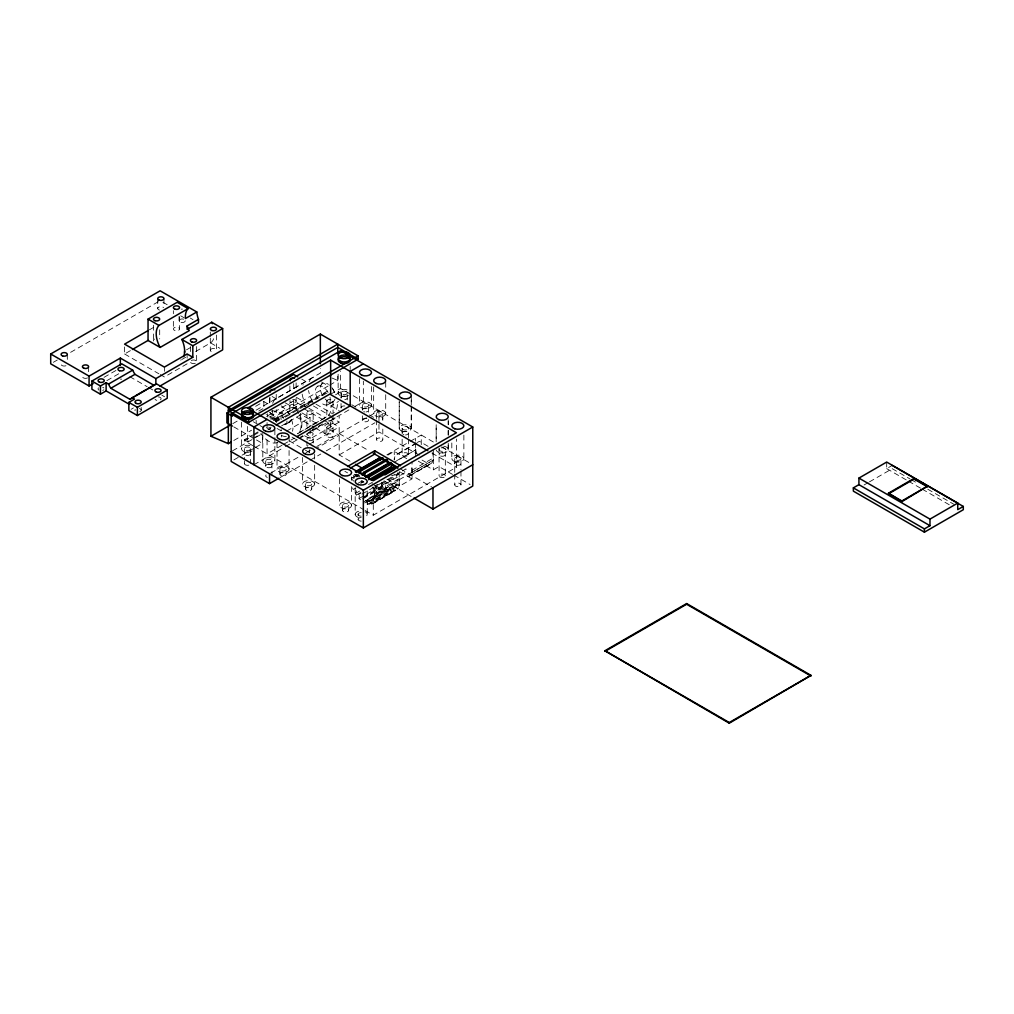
<?xml version="1.0" encoding="UTF-8"?>
<svg xmlns="http://www.w3.org/2000/svg" width="1014" height="1014" viewBox="0 0 1014 1014"><rect width="100%" height="100%" fill="white"/><g stroke="black" fill="none" stroke-linecap="round" stroke-linejoin="round"><path stroke-width="0.75" stroke-dasharray="5 3.75" d="M399.237 401.557L399.237 428.39L399.237 401.823M408.376 454.526A3.118 1.8 0 0 0 403.749 452.916A3.118 1.8 0 0 0 403.661 456.034A3.118 1.8 0 0 0 408.376 454.526L408.376 439.277M408.376 437.756L408.376 428.263A3.118 1.8 0 0 0 403.737 426.666A3.118 1.8 0 0 0 403.673 429.784A3.118 1.8 0 0 0 408.376 428.263M436.185 441.838L436.185 424.473M445.323 475.858A3.118 1.8 0 0 0 440.697 474.248A3.118 1.8 0 0 0 440.608 477.366A3.118 1.8 0 0 0 445.323 475.858L445.323 449.595M411.228 428.745L411.266 405.917M411.266 405.068L411.291 395.587M448.175 450.077L448.188 443.764M448.201 434.854L448.213 430.291M448.226 424.815L448.239 416.919M397.615 472.765L398.261 474.425L396.347 475.452L396.702 476.795L399.351 478.532L399.579 480.129L397.158 479.977L397.158 481.181L399.579 483.83L399.351 485.161L396.702 483.843L396.347 484.768L398.261 488L397.615 488.925L395.067 486.606L394.395 487.138L395.561 490.561L394.573 490.953L392.418 487.911L391.518 487.988L391.797 491.194L390.593 491.004L389.097 487.607L388.07 487.227L387.437 489.825L386.144 489.09L385.497 485.744L384.471 484.946L361.745 498.064L360.249 499.75L359.045 498.546L359.324 495.656L358.424 494.528L356.269 495.086L355.28 493.565L356.446 491.486L355.775 490.18L353.227 489.547L352.58 487.886M353.683 481.13L351.262 478.481L351.49 477.15L356.839 474.058M388.07 487.227L365.344 500.358L366.358 500.739L367.854 504.135L369.058 504.326L368.779 501.119L369.692 501.043L371.834 504.072L372.822 503.692L371.656 500.27L372.328 499.725L374.876 502.044L375.522 501.131L373.608 497.899L373.976 496.974L376.612 498.292L376.84 496.949L374.419 494.3L374.419 493.108L399.351 478.532M362.923 498.204L382.988 486.619L384.471 484.946M354.076 474.159L355.775 475.705L356.446 475.173M409.352 476.073L430.671 463.766L409.301 476.098M53.336 362.302L57.304 360.021M70.6 352.34L158.767 301.437M149.375 329.842L155.991 326.014M124.595 346.953L124.595 353.987L131.11 350.223M104.024 377.347L118.98 368.716M106.838 380.643L120.4 372.822M186.5 349.83L190.239 347.675M181.95 359.412L185.689 357.258M195.639 351.516L210.557 342.897A20.597 11.889 60 0 0 214.334 335.926M187.121 363.823L164.382 376.954L160.275 374.584M131.136 409.288L133.404 407.97M255.655 406.31L263.868 401.569L268.406 404.193M232.814 423.624L238.29 420.468M256.06 410.201L320.348 373.089L320.348 368.424M258.849 411.025L262.867 408.718M317.559 398.464A10.546 6.097 60 0 1 317.559 386.283L322.541 383.406M266.581 416.412L293.705 400.745L302.235 405.676M279.078 420.683A6.528 3.777 60 0 1 279.078 413.142L283.337 410.683A6.528 3.777 60 0 1 289.865 414.447A3.118 1.8 0 0 1 292.678 412.495M233.803 440.469L251.586 430.202M270.738 419.15L328.181 385.979M329.55 385.193L337.763 380.453L337.763 374.166M302.159 394.116A20.597 11.889 60 0 0 304.631 402.14L274.794 419.365L266.137 414.371M273.362 420.709L293.705 408.959L296.139 410.366M274.933 420.747L281.334 417.058A2.015 1.166 60 0 1 283.35 418.224A6.528 3.777 60 0 1 283.337 410.683M285.238 402.837L296.139 409.124L327.839 390.821M252.727 445.602L244.323 440.748L244.323 439.759L252.499 435.044M253.868 434.258L257.949 431.901M275.669 421.672L327.459 391.772L327.459 392.748L320.639 396.689M244.323 440.748L252.499 436.033M253.868 435.234L259.318 432.091M285.213 417.147L319.283 397.475M304.58 406.766L309.866 403.699M244.323 439.759L247.517 441.61L251.611 439.252M252.968 438.466L261.156 433.738M267.962 429.809L270.687 428.238M232.548 450.824L254.438 438.2M255.642 437.49L262.639 433.46M330.501 394.281L340.603 388.438L434.461 442.636M281.6 425.855L302.235 413.877M335.545 394.801L340.603 391.886L340.603 371.149M285.606 424.46L289.865 422.001M328.118 404.561L333.086 401.683M233.892 459.9L240.698 455.97M242.054 455.185L254.286 448.125M255.642 447.339L262.449 443.41L262.449 433.574M286.607 431.102L310.056 417.565L310.056 426.007M328.257 415.778A20.597 11.889 60 0 0 330.944 405.841L338.524 401.468M299.117 432.598L326.926 416.539M297.457 433.802L327.611 416.45M282.057 445.222L267.062 453.879L267.062 436.641M283.413 444.436L294.313 438.137M318.548 426.298L322.566 423.979M312.236 430.19L320.297 425.538M300.385 437.085L302.793 435.69M310.043 431.508L313.668 429.416M318.497 426.628L320.918 425.234M253.918 464.742L284.009 447.377M285.378 446.578L297.685 439.48M299.054 438.682L349.665 409.466M355.128 406.31L363.342 401.569L363.342 381.125M350.058 461.18L339.183 454.906L339.183 427.008L330.653 422.078L324.974 425.36L324.974 433.574L330.653 430.291L339.183 435.209L317.483 447.744M304.58 435.741L310.056 438.897L339.183 422.078L339.183 416.336M309.333 444.233L339.183 427.008M270.865 473.006L299.181 456.655M305.949 452.751L311.361 449.633M316.761 446.515L378.97 410.594L378.97 422.787M305.328 450.127L309.333 452.434L312.058 450.875M280.105 477.518L308.649 461.04M310.005 460.255L320.817 454.019M326.229 450.888L374.914 422.787M339.183 454.906L378.97 431.926L419.885 455.552M386.917 454.83L408.743 442.231M410.112 441.432L421.254 435.006L421.254 445.539M387.855 455.109L394.256 451.407L406.741 458.632M355.775 475.705L358.449 474.159M351.262 478.481L359.286 473.855M355.825 476.77L358.5 475.224M356.814 476.922L359.488 475.376M396.968 454.221L415.613 443.448M416.969 442.991L398.312 453.765A12.561 7.25 60 0 0 394.256 460.026L394.256 451.407M396.918 460.546L415.74 449.874L394.433 462.181M358.145 483.209L363.494 480.116M360.604 483.247L363.278 481.713M361.174 482.994L363.849 481.447M353.227 489.547L355.901 488M368.488 484.527L372.493 482.22M355.28 493.565L360.629 490.472M356.269 495.086L361.618 492.005M358.424 494.528L361.098 492.981M377.55 484.35L374.876 485.896L375.522 487.557L373.608 488.583L373.976 489.914L376.612 491.663L376.84 493.26L374.419 493.108M392.266 475.858L394.94 474.311M361.998 494.11L379.388 484.071M372.049 483.729L376.131 486.074L405.98 468.848L405.98 472.131L376.131 489.356L372.049 487.012M373.608 488.583L398.261 474.425M359.045 498.546L396.702 476.795M362.759 498.863L385.497 485.744M412.014 470.281L433.333 457.973M399.224 479.723L433.333 460.026L412.014 472.334M374.419 494.3L397.158 481.181M376.84 493.26L399.579 480.129M363.405 502.209L386.144 489.09M432.332 452.662A12.561 7.25 60 0 1 429.264 464.247L407.945 476.555A12.561 7.25 60 0 0 411.012 464.97M366.358 500.739L389.097 487.607M373.976 496.974L396.702 483.843M364.698 502.957L396.347 484.768M368.779 501.119L391.518 487.988M369.692 501.043L399.579 483.83M371.656 500.27L395.067 486.606M376.612 498.292L399.351 485.161M367.854 504.135L390.593 491.004M386.93 479.178L399.224 486.289L412.014 478.9L412.014 461.674M369.058 504.326L391.797 491.194M375.522 501.131L398.261 488M374.876 502.044L397.615 488.925M371.834 504.072L394.573 490.953M372.822 503.692L395.561 490.561M418.3 461.193L433.333 469.875L439.011 466.592L452.51 474.387M365.116 510.486L373.291 515.201L456.427 467.213L456.427 439.011M886.692 462.067L886.692 468.62L892.244 465.413M864.093 484.958L868.111 482.639M869.454 481.865L892.244 468.696L910.014 478.95M331.958 378.007L337.763 380.453M351.49 477.15L354.127 478.469M911.371 479.749L915.477 482.106M927.772 489.217L953.73 504.199M886.692 468.62L907.188 480.459M908.557 481.244L920.851 488.342M922.22 489.141L949.548 504.921M441.711 446.819L470.065 463.183M321.476 381.91L328.283 385.84M428.06 446.325L419.631 441.458A12.561 7.25 60 0 0 417.502 442.446M351.82 404.763L355.889 407.108M369.464 414.954L373.545 417.312M431.913 453.055L456.427 467.213M301.766 379.147L305.81 381.479A20.597 11.889 60 0 0 302.894 385.117M162.861 302.235L168.349 305.404M190.277 318.054L193.015 319.638M180.707 315.823L184.244 317.864M453.866 475.16L470.065 484.515M330.944 405.841L339.183 410.594M422.039 460.077L429.264 464.247M210.557 342.897L219.962 348.334M313.301 402.634L310.766 401.164L303.655 405.258L306.203 406.728M316.026 404.206L332.377 413.636M313.44 405.993L332.237 416.843M296.443 397.399L304.631 402.14M329.626 416.564L339.183 422.078M308.928 408.3L325.266 417.743M303.655 408.541L322.439 419.39M323.783 420.164L327.814 422.496L334.924 418.389L334.924 415.106M296.544 408.959L298.953 410.34M339.183 433.574L369.185 450.888M400.568 469.013L431.622 486.935M301.982 412.913L310.056 417.565M272.12 396.487L275.96 398.705M316.203 423.18L301.221 414.523A20.597 11.889 60 0 1 300.461 413.256M399.516 471.687L412.014 478.9M296.544 417.16L314.15 427.312M315.493 428.098L324.974 433.574M384.04 480.801L411.228 496.492M277.063 428.478L281.157 430.836M292.045 437.123L296.139 439.48A20.597 11.889 60 0 0 296.608 439.265M355.737 474.311L359.818 476.656M344.861 471.307L347.587 472.879M361.174 480.725L363.899 482.296M266.543 427.731L273.222 431.596M289.282 440.862L303.985 449.354M253.373 421.761L258.621 424.79M259.926 425.55L263.868 427.819M124.595 353.987L158.894 373.786M233.752 426.843L262.449 443.41M254.032 446.35L363.76 509.7M129.779 376.663L147.169 386.702M148.5 387.475L153.849 390.567M161.885 395.194L164.56 396.74M382.988 486.619L381.784 485.414L382.063 482.525L381.15 481.409M353.214 475.389L354.494 477.543M463.867 435.145L463.867 458.594M460.964 458.594A3.118 1.8 0 0 1 456.287 460.153A3.118 1.8 0 0 1 456.287 457.035A3.118 1.8 0 0 1 460.964 458.594L460.964 469.647M460.964 471.168L460.964 484.882A3.118 1.8 0 0 1 456.237 486.39A3.118 1.8 0 0 1 456.338 483.272A3.118 1.8 0 0 1 460.964 484.882M454.728 458.594L454.728 472.625M454.728 474.146L454.728 484.819M451.813 442.966L451.813 458.594M448.239 421.279L448.239 424.397M448.239 430.658L448.239 435.348M448.239 443.156L448.239 449.405M439.011 448.302L439.1 475.794M436.185 424.727L436.185 440.355M433.333 449.975L433.333 469.875M415.563 438.289L415.563 441.153M415.563 442.598L415.563 456.338M411.291 396.816L411.291 404.637M411.291 406.196L411.291 428.073M402.152 428.212L402.152 433.13M402.152 439.227L402.152 454.462M399.224 472.106L399.224 486.289M385.713 382.215L385.713 388.463M385.713 394.712L385.713 413.471A6.033 3.486 0 0 1 376.663 416.488A6.033 3.486 0 0 1 376.663 410.455A6.033 3.486 0 0 1 385.713 413.471M382.798 413.471A3.118 1.8 0 0 1 378.121 415.03A3.118 1.8 0 0 1 378.121 411.912A3.118 1.8 0 0 1 382.798 413.471L382.798 421.469M382.798 429.087L382.798 439.759A3.118 1.8 0 0 1 378.083 441.267A3.118 1.8 0 0 1 378.171 438.149A3.118 1.8 0 0 1 382.798 439.759M378.97 424.308L378.97 431.926M376.574 413.471L376.574 418.389A3.118 1.8 0 0 1 379.553 416.589A3.118 1.8 0 0 1 382.785 418.212A3.118 1.8 0 0 1 380.187 420.164M376.574 419.885L376.574 439.696M376.131 486.074L376.131 489.356M373.659 386.904L373.659 413.471M373.291 487.012L373.291 515.201M371.504 386.511L371.504 405.258A6.033 3.486 0 0 1 362.454 408.274A6.033 3.486 0 0 1 362.454 402.254A6.033 3.486 0 0 1 371.504 405.258M368.589 405.258A3.118 1.8 0 0 1 363.912 406.817A3.118 1.8 0 0 1 363.912 403.699A3.118 1.8 0 0 1 368.589 405.258L368.589 413.002M367.233 490.941L367.233 514.39M362.353 405.258L362.353 410.188M362.353 415.816L362.353 420.037M359.438 378.691L359.438 405.258M361.212 512.59A3.118 1.8 0 0 0 358.094 514.39L358.094 519.307A3.118 1.8 0 0 0 361.212 521.107M355.179 487.81L355.179 514.39A6.033 3.486 0 0 0 361.212 517.862M351.604 477.226L351.604 480.357M351.604 486.606L351.604 505.365A6.033 3.486 0 0 1 342.567 508.369A6.033 3.486 0 0 1 342.567 502.348A6.033 3.486 0 0 1 351.604 505.365M350.185 366.384L350.185 369.514M348.689 505.378A3.118 1.8 0 0 1 343.987 506.899A3.118 1.8 0 0 1 344.063 503.793A3.118 1.8 0 0 1 348.689 505.378L348.689 510.308A3.118 1.8 0 0 1 343.987 511.829A3.118 1.8 0 0 1 344.063 508.711A3.118 1.8 0 0 1 348.689 510.308M347.27 392.95A3.118 1.8 0 0 1 342.593 394.509A3.118 1.8 0 0 1 342.593 391.404A3.118 1.8 0 0 1 347.27 392.95L347.27 402.102M342.466 505.34L342.466 510.257M341.046 392.95L341.046 397.881M341.046 403.509L341.046 407.729M339.551 478.785L339.551 505.352M338.131 374.204L338.131 392.95M333.061 401.164L333.061 413.344A20.597 11.889 60 0 0 337.332 402.14M333.061 414.878L333.061 422.496A3.118 1.8 0 0 1 329.626 424.283A3.118 1.8 0 0 1 326.901 422.128M333.061 427.414L333.061 435.614M330.653 422.078L330.653 430.291M326.825 401.164L326.825 416.399M326.825 427.414L326.825 435.614M314.657 454.335L314.657 459.025M314.657 465.274L314.657 484.033A6.033 3.486 0 0 1 305.607 487.037A6.033 3.486 0 0 1 305.62 481.016A6.033 3.486 0 0 1 314.657 484.033M313.161 412.647A3.118 1.8 0 0 1 308.497 414.206A3.118 1.8 0 0 1 308.497 411.088A3.118 1.8 0 0 1 313.161 412.647L313.161 424.841M313.161 426.362L313.161 433.979M313.161 438.897L313.161 443.004M311.742 484.046A3.118 1.8 0 0 1 307.039 485.567A3.118 1.8 0 0 1 307.103 482.461A3.118 1.8 0 0 1 311.742 484.046L311.742 488.976A3.118 1.8 0 0 1 307.039 490.497A3.118 1.8 0 0 1 307.103 487.379A3.118 1.8 0 0 1 311.742 488.976M310.056 428.846L310.056 438.897M309.333 449.709L309.333 452.434M306.938 412.647L306.938 427.883M306.938 441.635L306.938 445.742M305.518 484.008L305.518 488.925M302.603 457.453L302.603 484.02M296.113 382.874L296.113 388.97M296.113 398.109L296.113 401.164A3.118 1.8 0 0 1 292.463 402.938A3.118 1.8 0 0 1 290.029 400.619M296.113 406.082L296.113 410.188M293.705 383.634L293.705 389.731M293.705 400.745L293.705 408.959M289.877 385.928L289.877 393.546M289.877 406.082L289.877 414.282M289.079 436.438L289.079 444.259M289.079 450.508L289.079 469.254A6.033 3.486 0 0 1 280.029 472.271A6.033 3.486 0 0 1 280.029 466.25A6.033 3.486 0 0 1 289.079 469.254M286.163 469.254A3.118 1.8 0 0 1 281.486 470.813A3.118 1.8 0 0 1 281.486 467.695A3.118 1.8 0 0 1 286.163 469.254L286.163 474.184A3.118 1.8 0 0 1 281.486 475.743A3.118 1.8 0 0 1 281.486 472.625A3.118 1.8 0 0 1 286.163 474.184M279.94 469.254L279.94 474.184M277.025 442.687L277.025 469.254M276.214 394.357L276.214 400.454M276.214 409.605L276.214 412.647M276.214 417.565L276.214 421.672M274.87 429.797L274.87 436.045M274.87 437.617L274.87 461.053A6.033 3.486 0 0 1 265.82 464.07A6.033 3.486 0 0 1 265.82 458.036A6.033 3.486 0 0 1 274.87 461.053M271.955 461.053A3.118 1.8 0 0 1 267.278 462.612A3.118 1.8 0 0 1 267.278 459.494A3.118 1.8 0 0 1 271.955 461.053L271.955 475.82M269.99 397.412L269.99 405.03M269.547 397.818L269.547 404.852M267.062 422.546L267.062 430.38M265.719 461.053L265.719 468.785M263.868 401.569L263.868 407.311M262.803 434.486L262.803 461.053M250.635 448.746A3.118 1.8 0 0 1 245.958 450.305A3.118 1.8 0 0 1 245.958 447.187A3.118 1.8 0 0 1 250.635 448.746L250.635 463.512M247.517 426.387L247.517 441.61M244.412 448.746L244.412 459.291M244.412 460.698L244.412 463.512M241.497 422.179L241.497 448.746M216.527 335.051L216.527 350.286M210.304 332.009L210.304 336.572M210.304 338.106L210.304 350.286A3.118 1.8 0 0 0 214.055 352.048M196.64 346.547L196.64 361.783M190.404 346.547L190.404 354.165M187.121 353.987L187.121 358.208M179.579 316.774L179.579 328.954A3.118 1.8 0 0 1 174.915 330.513A3.118 1.8 0 0 1 174.915 327.408A3.118 1.8 0 0 1 179.579 328.954M179.034 316.533L179.034 320.754M173.356 310.677L173.356 313.719M173.356 321.337L173.356 328.954M164.382 367.106L164.382 371.327M163.951 298.598L163.951 307.039M159.692 329.778L159.692 338.917M157.715 298.598L157.715 308.446M153.456 325.215L153.456 340.451M141.212 407.451L141.212 410.188A3.118 1.8 0 0 1 139.336 411.836M88.636 366.7L88.636 372.328M67.317 354.393L67.317 361.428M121.68 379.122A3.118 1.8 0 0 1 120.4 379.122M158.311 396.905A3.118 1.8 0 0 1 161.112 398.641A3.118 1.8 0 0 1 158.526 400.467A3.118 1.8 0 0 1 155.028 399.25M103.872 389.731A3.118 1.8 0 0 1 102.655 390.428M98.941 390.124A3.118 1.8 0 0 1 98.586 387.83M102.655 387.285A3.118 1.8 0 0 1 103.872 387.982M139.336 408.541A3.118 1.8 0 0 1 141.212 410.188M135.128 410.733A3.118 1.8 0 0 1 135.242 409.466M181.1 359.856A20.597 11.889 60 0 1 180.707 360.122M185.27 320.754A3.118 1.8 0 0 1 181.633 322.528A3.118 1.8 0 0 1 179.212 320.158A3.118 1.8 0 0 1 183.661 319.182M181.202 309.194A3.118 1.8 0 0 1 182.469 309.118M87.508 377.93A3.118 1.8 0 0 1 83.123 377.702A3.118 1.8 0 0 1 83.516 375.167M159.604 310.094A3.118 1.8 0 0 1 158.526 307.242A3.118 1.8 0 0 1 163.558 307.572M65.961 365.724A3.118 1.8 0 0 1 61.715 365.332A3.118 1.8 0 0 1 62.209 362.86M153.608 340.996A3.118 1.8 0 0 1 154.572 339.069M195.284 363.266A3.118 1.8 0 0 1 191.659 363.227A3.118 1.8 0 0 1 190.556 361.238M191.316 360.502A3.118 1.8 0 0 1 196.488 361.238M210.304 350.236A3.118 1.8 0 0 1 214.246 348.562A3.118 1.8 0 0 1 216.134 351.161M307.331 439.772A3.118 1.8 0 0 1 309.726 437.11A3.118 1.8 0 0 1 313.034 439.43A3.118 1.8 0 0 1 308.053 440.279M307.331 446.236A3.118 1.8 0 0 1 308.053 445.729M270.244 418.288A3.118 1.8 0 0 1 272.88 415.778A3.118 1.8 0 0 1 276.112 418.047A3.118 1.8 0 0 1 271.334 419.048M276.467 422.559A20.597 11.889 60 0 1 272.196 410.505M272.69 403.306A20.597 11.889 60 0 1 277.063 398.122L313.301 377.195A20.597 11.889 60 0 0 309.194 381.657M296.139 409.124A20.597 11.889 60 0 1 297.85 433.523M341.059 398.058A3.118 1.8 0 0 1 343.733 396.094A3.118 1.8 0 0 1 347.232 397.577A3.118 1.8 0 0 1 344.798 399.643M341.11 408.097A3.118 1.8 0 0 1 344.798 405.968M248.76 465.16A3.118 1.8 0 0 1 245.211 464.729A3.118 1.8 0 0 1 244.792 462.638M362.505 409.643A3.118 1.8 0 0 1 365.902 408.401A3.118 1.8 0 0 1 368.589 410.125A3.118 1.8 0 0 1 366.117 411.95M364.837 411.95A3.118 1.8 0 0 1 363.709 411.671M368.437 419.492A3.118 1.8 0 0 1 365.293 421.824A3.118 1.8 0 0 1 362.632 419.302A3.118 1.8 0 0 1 367.676 418.757M267.328 477.391A3.118 1.8 0 0 1 266.112 474.945M340.603 391.886A20.597 11.889 60 0 1 342.314 399.275M299.764 414.371A20.597 11.889 60 0 1 299.485 432.192M310.69 432.218A3.118 1.8 0 0 1 313.072 434.41A3.118 1.8 0 0 1 309.207 435.716A3.118 1.8 0 0 1 307.077 433.434M308.053 432.598A3.118 1.8 0 0 1 309.409 432.218M271.334 411.164A3.118 1.8 0 0 1 276.112 412.178A3.118 1.8 0 0 1 272.88 414.447A3.118 1.8 0 0 1 270.244 411.938M329.626 420.709A3.118 1.8 0 0 1 333.061 422.496M328.181 421.013A3.118 1.8 0 0 1 328.713 420.848M292.678 399.377A3.118 1.8 0 0 1 296.113 401.227M286.341 436.527A18.087 10.444 60 0 1 281.119 435.285M267.937 417.109A18.087 10.444 60 0 1 267.455 413.725M281.119 405.828A18.087 10.444 60 0 1 289.256 414.815M291.436 419.428A18.087 10.444 60 0 1 292.476 431.28M277.887 442.256A18.087 10.444 60 0 1 261.168 433.992M256.339 422.521A18.087 10.444 60 0 1 256.086 420.278M269.749 412.394A18.087 10.444 60 0 1 277.887 421.368M281.106 429.518A18.087 10.444 60 0 1 281.334 430.671M281.6 435.019A18.087 10.444 60 0 1 281.334 436.945M281.334 419.378A2.015 1.166 60 0 1 281.334 417.058M270.966 427.148A2.015 1.166 60 0 1 268.773 427.109M334.988 399.06A10.546 6.097 60 0 1 325.063 398.971M322.541 395.587A10.546 6.097 60 0 1 321.058 384.99A10.546 6.097 60 0 1 328.485 384.357M331.895 387.69A10.546 6.097 60 0 1 334.988 394.319M330.006 397.184A10.546 6.097 60 0 1 327.852 404.687A10.546 6.097 60 0 1 320.094 401.836M317.559 386.283A10.546 6.097 60 0 1 328.118 392.367M291.208 419.479A6.528 3.777 60 0 1 286.607 421.672M286.937 420.975A6.528 3.777 60 0 1 282.754 424.346M279.078 413.142A6.528 3.777 60 0 1 285.606 416.919M312.705 401.645A20.597 11.889 60 0 1 308.56 390.504M332.377 388.21A20.597 11.889 60 0 1 335.469 394.332M348.423 395.422A6.033 3.486 0 0 1 339.893 395.422A6.033 3.486 0 0 1 339.893 390.491A6.033 3.486 0 0 1 348.423 390.491M252.156 450.977A6.033 3.486 0 0 1 243.385 451.281A6.033 3.486 0 0 1 243.385 446.211A6.033 3.486 0 0 1 252.156 446.515M391.949 475.325A3.219 1.851 60 0 1 391.581 475.452M416.843 453.765A12.561 7.25 60 0 1 415.702 446.046M365.078 511.715A6.033 3.486 0 0 1 365.078 517.051M355.179 514.39A6.033 3.486 0 0 1 361.212 510.904M358.094 519.307A3.118 1.8 0 0 1 361.212 517.508M361.212 516.177A3.118 1.8 0 0 1 358.094 514.39M402.19 433.472A3.118 1.8 0 0 1 404.814 431.381A3.118 1.8 0 0 1 408.363 432.953A3.118 1.8 0 0 1 405.524 434.955M403.914 434.778A3.118 1.8 0 0 1 402.964 434.372M443.688 446.198A6.033 3.486 0 0 1 448.201 449.988A6.033 3.486 0 0 1 442.269 453.043A6.033 3.486 0 0 1 436.235 450.051M441.128 447.884A3.118 1.8 0 0 1 445.323 449.456A3.118 1.8 0 0 1 441.508 451.319A3.118 1.8 0 0 1 439.506 448.67M328.118 428.871A3.118 1.8 0 0 0 333.048 427.604A3.118 1.8 0 0 0 328.675 425.779A3.118 1.8 0 0 0 328.118 428.871M328.118 437.072A3.118 1.8 0 0 0 333.048 435.805A3.118 1.8 0 0 0 328.675 433.979A3.118 1.8 0 0 0 328.118 437.072M291.17 407.539A3.118 1.8 0 0 0 296.101 406.272A3.118 1.8 0 0 0 291.728 404.447A3.118 1.8 0 0 0 291.17 407.539M245.958 455.223A3.118 1.8 0 0 0 250.635 453.664A3.118 1.8 0 0 0 245.958 452.117A3.118 1.8 0 0 0 245.958 455.223M267.012 467.429A3.118 1.8 0 0 0 271.942 466.161A3.118 1.8 0 0 0 267.569 464.336A3.118 1.8 0 0 0 267.012 467.429M328.118 402.621A3.118 1.8 0 0 0 333.048 401.341A3.118 1.8 0 0 0 328.675 399.516A3.118 1.8 0 0 0 328.118 402.621M454.31 461.408A6.033 3.486 0 0 0 463.842 458.949A6.033 3.486 0 0 0 455.387 455.413A6.033 3.486 0 0 0 454.31 461.408M456.237 465.058A3.118 1.8 0 0 0 460.964 463.55A3.118 1.8 0 0 0 456.338 461.94A3.118 1.8 0 0 0 456.237 465.058M401.988 431.165A6.033 3.486 0 0 0 411.291 428.415A6.033 3.486 0 0 0 402.507 425.132A6.033 3.486 0 0 0 401.988 431.165M440.621 456.034A3.118 1.8 0 0 0 445.323 454.513A3.118 1.8 0 0 0 440.697 452.916A3.118 1.8 0 0 0 440.621 456.034"/><path stroke-width="1.5" d="M184.637 351.009L184.573 352.504M368.779 479.787L369.058 476.897L367.854 475.693L366.358 477.366L365.344 476.567L364.698 473.221L363.405 472.486L362.759 475.084L361.745 474.704L360.249 471.307L359.045 471.117L359.222 473.246M395.561 468.747L394.573 467.213L392.418 467.784L391.518 466.655L391.797 463.766L390.593 462.561L367.854 475.693M390.593 462.561L389.097 464.247L388.07 463.449L387.437 460.103L386.144 459.355L363.405 472.486M93.149 383.622L89.067 385.979L50.7 363.823L50.7 353.987L160.123 290.803L196.792 311.97A20.597 11.889 60 0 0 198.49 319.372L198.49 322.807L187.121 329.373L187.121 325.938L198.49 319.372M132.416 349.475L148.044 340.451L148.044 319.118L177.184 302.299L188.11 308.598A20.597 11.889 60 0 0 185.423 318.535L196.792 311.97M148.044 330.602L124.595 344.139L164.382 367.106L187.121 353.987L192.812 357.27L192.812 345.774L222.649 328.549L222.649 349.881L159.946 386.081M148.044 319.118L158.97 325.418L188.11 308.598M50.7 353.987L89.067 376.131L120.336 358.081L155.864 378.602L192.812 357.27M91.906 381.061L121.756 363.823L132.682 370.135A20.597 11.889 60 0 0 134.963 374.331L154.027 385.333A20.597 11.889 60 0 0 156.308 383.774L167.234 390.086L167.234 398.287L137.384 415.525L128.854 410.594L128.854 402.393L134.545 399.11L132.15 397.729A20.597 11.889 60 0 1 129.868 399.275L110.805 388.273A20.597 11.889 60 0 1 108.523 384.091L106.128 382.696L100.437 385.979L91.906 381.061L91.906 389.262L100.437 394.192L106.128 390.91L129.133 404.193M148.044 340.451L160.136 347.434L189.276 330.615A20.597 11.889 60 0 1 187.121 325.938M183.572 356.611A20.597 11.889 60 0 0 181.886 339.475L211.723 322.237L222.649 328.549M108.523 384.091L132.682 370.135M110.805 388.273L134.963 374.331M132.15 397.729L156.308 383.774M129.868 399.275L134.393 396.664M135.901 395.79L146.472 389.693M147.981 388.818L154.027 385.333M128.854 402.393L137.384 407.311L167.234 390.086M231.078 442.053L228.34 443.638L210.925 436.261L210.925 397.26L320.348 334.088L358.145 355.901L358.145 359.184L248.722 422.356L228.34 410.594L337.763 347.422L358.145 359.184M232.383 426.057L226.921 422.901L226.921 413.053L293.705 374.496L297.736 376.828M278.787 478.278L269.547 483.615L231.179 461.459L231.179 413.877L340.603 350.705L472.765 427.008L472.765 486.074L432.978 509.053L413.94 498.064M330.653 360.135L247.517 408.135L373.291 480.75L456.427 432.75L330.653 360.135L330.653 393.609L276.138 425.081M210.925 436.261L231.446 424.422M210.925 397.26L248.722 419.074L358.145 355.901M267.062 419.416L253.918 427.008L253.918 464.742M363.342 363.823L350.198 371.416L350.198 405.879L297.039 436.565M347.574 466.465L374.711 450.799L400.543 465.705M350.299 468.176L374.711 454.082L374.711 450.799M380.44 460.255L379.008 458.239L355.28 471.751L356.269 471.358M355.901 471.852L375.966 460.267L368.627 465.046M356.598 471.992L359.273 470.445M359.045 471.117L381.784 457.986L382.988 458.176L383.976 460.445M360.249 471.307L382.988 458.176M364.698 473.221L387.437 460.103M365.344 476.567L388.07 463.449M370.376 475.059L373.051 473.513M375.725 471.966L378.399 470.42M381.074 468.874L385.092 466.554M369.058 476.897L391.797 463.766M370.123 479.014L391.518 466.655M371.023 480.129L392.418 467.784M371.834 480.344L394.573 467.213M384.851 474.92L394.218 469.52M231.179 413.877L363.342 490.18L472.765 427.008M231.179 451.623L363.342 527.926L472.765 464.742M858.921 478.101L886.692 462.067L957.748 503.083L957.748 509.649L963.3 506.442L963.3 509.725L924.413 532.173L853.357 491.144L853.357 487.873L858.921 484.654L929.977 525.683L929.977 519.117L858.921 478.101L858.921 484.654M604.927 650.747L686.643 603.571L810.985 675.362L729.269 723.197L604.927 650.747L729.269 722.538L810.985 675.362M604.927 651.406L686.643 604.23L810.985 676.021M888.441 493.222L914.02 478.443L927.468 486.213L901.877 501.638L888.441 493.222L901.877 500.979L927.468 486.213M888.441 493.869L914.02 479.102L927.468 486.872M929.977 519.117L957.748 503.083M853.357 487.873L924.413 528.89L929.977 525.683M378.019 458.62L379.008 458.239M892.244 465.413L963.3 506.442M330.653 394.598L427.819 450.698M181.886 339.475L192.812 345.774M373.279 453.258L397.818 467.416M382.823 459.583L397.856 468.265M355.496 464.323L362.29 468.24M226.921 413.053L232.383 416.209M924.413 528.89L924.413 532.173M914.02 478.443L914.02 479.102M901.877 500.979L901.877 501.638M729.269 722.538L729.269 723.197M686.643 603.571L686.643 604.23M432.978 487.721L432.978 509.053M381.454 457.973L381.454 458.797M363.342 490.18L363.342 527.926M337.763 353.709L337.763 344.139L228.34 407.311L228.34 443.638M320.348 334.088L320.348 363.773M269.547 473.766L269.547 483.615M248.722 419.074L248.722 422.356M155.864 378.602L155.864 384.23M137.384 407.311L137.384 415.525M120.336 358.081L120.336 365.116M106.128 382.696L106.128 390.91M100.437 385.979L100.437 394.192M89.067 376.131L89.067 385.979M211.723 322.237A20.597 11.889 60 0 1 212.344 323.681M160.136 347.434A20.597 11.889 60 0 1 158.97 325.418M270.244 392.025A3.118 1.8 0 0 1 271.118 389.921A3.118 1.8 0 0 1 274.87 389.832M290.27 380.706A3.118 1.8 0 0 1 290.79 378.552A3.118 1.8 0 0 1 294.504 378.26M340.805 361.39A6.033 3.486 0 0 0 350.172 358.728A6.033 3.486 0 0 0 341.49 355.369A6.033 3.486 0 0 0 340.805 361.39M340.805 358.107A6.033 3.486 0 0 0 350.172 355.445A6.033 3.486 0 0 0 341.49 352.086A6.033 3.486 0 0 0 340.805 358.107M244.171 417.185A6.033 3.486 0 0 0 253.538 414.511A6.033 3.486 0 0 0 244.856 411.164A6.033 3.486 0 0 0 244.171 417.185M244.171 413.902A6.033 3.486 0 0 0 253.538 411.24A6.033 3.486 0 0 0 244.856 407.882A6.033 3.486 0 0 0 244.171 413.902M119.487 370.718A3.118 1.8 0 0 0 124.164 369.159A3.118 1.8 0 0 0 119.487 367.6A3.118 1.8 0 0 0 119.487 370.718M156.169 391.949A3.118 1.8 0 0 0 161.087 390.682A3.118 1.8 0 0 0 156.726 388.856A3.118 1.8 0 0 0 156.169 391.949M99.321 382.101A3.118 1.8 0 0 0 104.252 380.833A3.118 1.8 0 0 0 99.879 379.008A3.118 1.8 0 0 0 99.321 382.101M136.269 403.433A3.118 1.8 0 0 0 141.2 402.165A3.118 1.8 0 0 0 136.827 400.34A3.118 1.8 0 0 0 136.269 403.433M83.959 368.259A3.118 1.8 0 0 0 88.636 366.7A3.118 1.8 0 0 0 83.959 365.141A3.118 1.8 0 0 0 83.959 368.259M159.008 300.055A3.118 1.8 0 0 0 163.938 298.788A3.118 1.8 0 0 0 159.566 296.963A3.118 1.8 0 0 0 159.008 300.055M62.64 355.952A3.118 1.8 0 0 0 67.317 354.393A3.118 1.8 0 0 0 62.64 352.834A3.118 1.8 0 0 0 62.64 355.952M155.015 320.678A3.118 1.8 0 0 0 159.692 319.118A3.118 1.8 0 0 0 155.015 317.559A3.118 1.8 0 0 0 155.015 320.678M191.963 342.01A3.118 1.8 0 0 0 196.64 340.451A3.118 1.8 0 0 0 191.963 338.891A3.118 1.8 0 0 0 191.963 342.01M174.915 309.181A3.118 1.8 0 0 0 179.579 307.622A3.118 1.8 0 0 0 174.915 306.076A3.118 1.8 0 0 0 174.915 309.181M211.863 330.513A3.118 1.8 0 0 0 216.527 328.954A3.118 1.8 0 0 0 211.863 327.408A3.118 1.8 0 0 0 211.863 330.513M341.148 363.151A6.033 3.486 0 0 0 350.185 360.135A6.033 3.486 0 0 0 341.148 357.118A6.033 3.486 0 0 0 341.148 363.151M244.513 418.947A6.033 3.486 0 0 0 253.551 415.93A6.033 3.486 0 0 0 244.513 412.913A6.033 3.486 0 0 0 244.513 418.947M265.82 431.254A6.033 3.486 0 0 0 274.87 428.238A6.033 3.486 0 0 0 265.82 425.221A6.033 3.486 0 0 0 265.82 431.254M358.196 484.578A6.033 3.486 0 0 0 367.233 481.561A6.033 3.486 0 0 0 358.196 478.545A6.033 3.486 0 0 0 358.196 484.578M280.029 439.455A6.033 3.486 0 0 0 289.079 436.438A6.033 3.486 0 0 0 280.029 433.422A6.033 3.486 0 0 0 280.029 439.455M361.935 375.256A6.033 3.486 0 0 0 371.466 372.797A6.033 3.486 0 0 0 363.012 369.261A6.033 3.486 0 0 0 361.935 375.256M454.83 428.783A6.033 3.486 0 0 0 463.867 425.779A6.033 3.486 0 0 0 454.83 422.762A6.033 3.486 0 0 0 454.83 428.783M376.143 383.469A6.033 3.486 0 0 0 385.675 381.011A6.033 3.486 0 0 0 377.221 377.474A6.033 3.486 0 0 0 376.143 383.469M401.988 398.337A6.033 3.486 0 0 0 411.291 395.587A6.033 3.486 0 0 0 402.507 392.317A6.033 3.486 0 0 0 401.988 398.337M438.935 419.669A6.033 3.486 0 0 0 448.239 416.919A6.033 3.486 0 0 0 439.468 413.649A6.033 3.486 0 0 0 438.935 419.669M305.607 454.221A6.033 3.486 0 0 0 314.657 451.205A6.033 3.486 0 0 0 305.62 448.188A6.033 3.486 0 0 0 305.607 454.221M342.567 475.553A6.033 3.486 0 0 0 351.604 472.537A6.033 3.486 0 0 0 342.567 469.52A6.033 3.486 0 0 0 342.567 475.553"/></g></svg>
